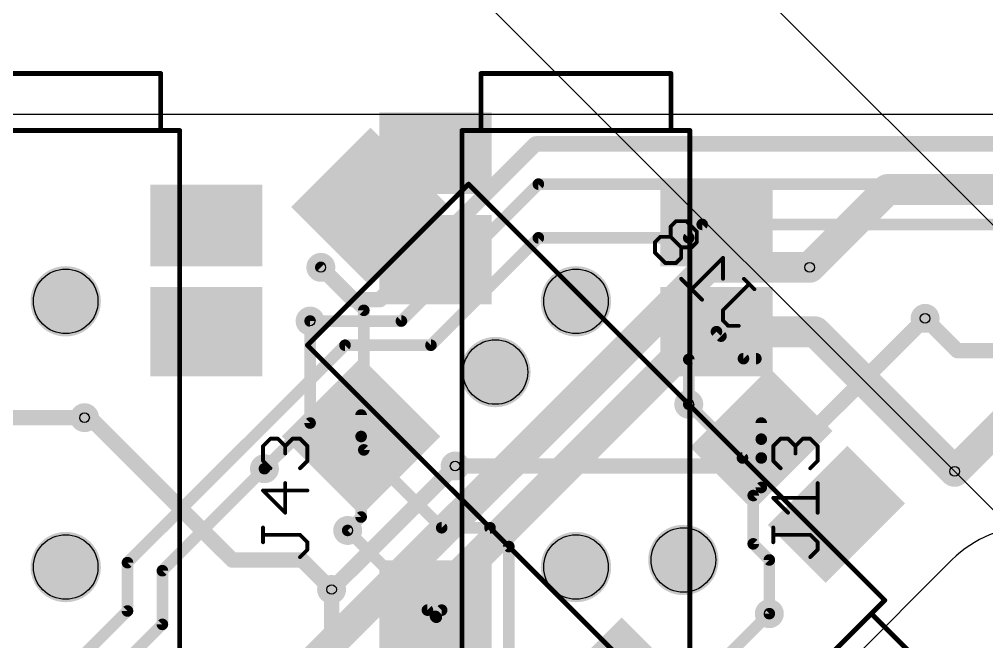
# Model space of a CAD drawing. Extents: x -76 to 580, y -41 to 95.
# Drawn here: x 174.85 to 200.32, y 20.48 to 36.87 of the extents above; entities that cross this region are included whole.
import ezdxf

# ---------------------------------------------------------------- set-up
doc = ezdxf.new("R2010")
doc.units = 0
for name, color, linetype in [('1', 22, 'CONTINUOUS'), ('16', 175, 'CONTINUOUS'), ('18', 82, 'CONTINUOUS'), ('20', 7, 'CONTINUOUS'), ('23', 7, 'CONTINUOUS'), ('25', 253, 'CONTINUOUS'), ('26', 253, 'CONTINUOUS'), ('29', 253, 'CONTINUOUS'), ('30', 253, 'CONTINUOUS'), ('31', 253, 'CONTINUOUS'), ('32', 253, 'CONTINUOUS'), ('44', 253, 'CONTINUOUS'), ('51', 53, 'CONTINUOUS'), ('52', 253, 'CONTINUOUS'), ('57', 253, 'CONTINUOUS')]:
    doc.layers.add(name, color=color, linetype=linetype)

# ---------------------------------------------------------------- blocks, each defined once
blk = doc.blocks.new('RECT')
blk.add_solid([(-0.5, -0.5), (0.5, -0.5), (-0.5, 0.5), (0.5, 0.5)])
blk = doc.blocks.new('ROUNDV')
at = {"const_width": 0.5}
blk.add_lwpolyline([(0, -0.25, 1), (0, 0.25, 1), (0, -0.25)], format="xyb", dxfattribs=at)

msp = doc.modelspace()

# ---------------------------------------------------------------- linework, layer by layer
at = {"layer": '1'}
for points, const_width in [([(197.7071, 32.3855), (195.6564, 30.3349)], 0.8128), ([(203.3639, 32.3855), (197.7071, 32.3855)], 0.8128), ([(183.9185, 29.2035), (182.7871, 30.3349)], 0.3048), ([(183.9185, 25.5266), (183.9185, 29.2035)], 0.3048), ([(182.5043, 26.2337), (182.5043, 28.9207)], 0.3048), ([(194.8079, 25.1023), (198.697, 28.9914)], 0.4064), ([(192.4745, 27.911), (193.2046, 28.6411)], 0.3048), ([(193.915, 27.9307), (193.2046, 28.6411)], 0.3048), ([(193.323, 28.5227), (193.2046, 28.6411)], 0.3048), ([(192.4745, 26.7286), (192.4745, 27.911)], 0.3048), ([(194.2422, 27.9307), (193.915, 27.9307)], 0.3048), ([(201.5254, 27.0115), (199.4748, 24.9609)], 0.8128), ([(176.706, 26.3751), (176.5646, 26.3751)], 0.4064), ([(180.4537, 22.6274), (176.706, 26.3751)], 0.4064), ([(181.3022, 25.0316), (182.5043, 26.2337)], 0.3048), ([(185.9691, 23.4759), (183.9185, 25.5266)], 0.3048), ([(186.3226, 25.1023), (194.8079, 25.1023)], 0.4064), ([(185.5938, 21.3056), (183.4942, 23.4052)], 0.3048), ([(187.2419, 23.4759), (185.9691, 23.4759)], 0.3048), ([(187.7369, 22.981), (187.2419, 23.4759)], 0.3048), ([(187.7369, 19.5869), (187.7369, 22.981)], 0.3048), ([(182.2921, 22.6274), (180.4537, 22.6274)], 0.4064), ([(183.0699, 21.8496), (182.2921, 22.6274)], 0.4064), ([(183.0699, 19.7283), (183.0699, 21.8496)], 0.4064), ([(185.9691, 21.3056), (185.5938, 21.3056)], 0.3048), ([(185.8046, 21.1411), (185.9691, 21.3056)], 0.3048), ([(185.8277, 21.1181), (185.8046, 21.1411)], 0.3048), ([(185.8277, 13.8593), (185.8277, 21.1181)], 0.3048), ([(192.4038, 19.0212), (194.5958, 21.2132)], 0.3048)]:
    msp.add_lwpolyline(points, dxfattribs=dict(at, const_width=const_width))
for points, const_width in [([(197.7071, 32.5887, 1), (197.7071, 32.1823)], 0.4064), ([(197.8507, 32.2418, 1), (197.5634, 32.5292)], 0.4064), ([(195.5128, 30.4786, 1), (195.8001, 30.1912)], 0.4064), ([(182.841, 30.3888, 1), (182.7332, 30.281)], 0.1524), ([(183.9947, 29.2035, 1), (183.8423, 29.2035)], 0.1524), ([(183.8646, 29.1496, 1), (183.9724, 29.2574)], 0.1524), ([(182.5805, 28.9207, 1), (182.4281, 28.9207)], 0.1524), ([(198.7688, 28.9195, 1), (198.6252, 29.0632)], 0.2032), ([(193.2585, 28.695, 1), (193.1507, 28.5872)], 0.1524), ([(193.2585, 28.695, 1), (193.1507, 28.5872)], 0.1524), ([(193.2585, 28.5872, 1), (193.1507, 28.695)], 0.1524), ([(193.2691, 28.4689, 1), (193.3769, 28.5766)], 0.1524), ([(192.5507, 27.911, 1), (192.3983, 27.911)], 0.1524), ([(192.4206, 27.9649, 1), (192.5283, 27.8571)], 0.1524), ([(193.915, 28.0069, 1), (193.915, 27.8545)], 0.1524), ([(193.8611, 27.8768, 1), (193.9689, 27.9846)], 0.1524), ([(194.2422, 27.8545, 1), (194.2422, 28.0069)], 0.1524), ([(192.3983, 26.7286, 1), (192.5507, 26.7286)], 0.1524), ([(176.5646, 26.4767, 1), (176.5646, 26.2735)], 0.2032), ([(176.7778, 26.4469, 1), (176.6341, 26.3032)], 0.2032), ([(176.706, 26.2735, 1), (176.706, 26.4767)], 0.2032), ([(182.4281, 26.2337, 1), (182.5805, 26.2337)], 0.1524), ([(182.5581, 26.1798, 1), (182.4504, 26.2875)], 0.1524), ([(183.9724, 25.5804, 1), (183.8646, 25.4727)], 0.1524), ([(183.8423, 25.5266, 1), (183.9947, 25.5266)], 0.1524), ([(186.3226, 25.2039, 1), (186.3226, 25.0007)], 0.2032), ([(194.7361, 25.1741, 1), (194.8798, 25.0304)], 0.2032), ([(194.8079, 25.0007, 1), (194.8079, 25.2039)], 0.2032), ([(199.3311, 25.1046, 1), (199.6185, 24.8172)], 0.4064), ([(181.2483, 25.0855, 1), (181.3561, 24.9777)], 0.1524), ([(183.5481, 23.4591, 1), (183.4403, 23.3514)], 0.1524), ([(185.9691, 23.5521, 1), (185.9691, 23.3997)], 0.1524), ([(185.9152, 23.4221, 1), (186.023, 23.5298)], 0.1524), ([(187.2958, 23.5298, 1), (187.188, 23.4221)], 0.1524), ([(187.2419, 23.3997, 1), (187.2419, 23.5521)], 0.1524), ([(187.8131, 22.981, 1), (187.6607, 22.981)], 0.1524), ([(187.683, 22.9271, 1), (187.7907, 23.0349)], 0.1524), ([(180.4537, 22.729, 1), (180.4537, 22.5258)], 0.2032), ([(180.3818, 22.5556, 1), (180.5255, 22.6993)], 0.2032), ([(182.364, 22.6993, 1), (182.2203, 22.5556)], 0.2032), ([(182.2921, 22.5258, 1), (182.2921, 22.729)], 0.2032), ([(183.1715, 21.8496, 1), (182.9683, 21.8496)], 0.2032), ([(182.9981, 21.7778, 1), (183.1418, 21.9214)], 0.2032), ([(185.5938, 21.3818, 1), (185.5938, 21.2294)], 0.1524), ([(185.54, 21.2517, 1), (185.6477, 21.3595)], 0.1524), ([(186.023, 21.2517, 1), (185.9152, 21.3595)], 0.1524), ([(185.9691, 21.2294, 1), (185.9691, 21.3818)], 0.1524), ([(185.8585, 21.195, 1), (185.7507, 21.0872)], 0.1524), ([(185.7507, 21.195, 1), (185.8585, 21.0872)], 0.1524), ([(185.9039, 21.1181, 1), (185.7515, 21.1181)], 0.1524), ([(185.7738, 21.0642, 1), (185.8815, 21.172)], 0.1524), ([(194.6497, 21.1593, 1), (194.5419, 21.2671)], 0.1524)]:
    msp.add_lwpolyline(points, format="xyb", dxfattribs=dict(at, const_width=const_width))
at = {"layer": '16'}
for points, const_width in [([(188.444, 33.5876), (184.3427, 29.4864)], 0.4064), ([(250.6694, 33.5876), (188.444, 33.5876)], 0.4064), ([(188.5147, 32.5269), (184.9084, 28.9207)], 0.3048), ([(204.071, 32.5269), (188.5147, 32.5269)], 0.3048), ([(192.828, 31.4663), (192.4745, 31.1127)], 0.3048), ([(203.2932, 31.4663), (192.828, 31.4663)], 0.3048), ([(188.5147, 31.1127), (185.6862, 28.2843)], 0.3048), ([(188.5147, 31.1127), (192.4745, 31.1127)], 0.3048), ([(192.9694, 30.3349), (180.0294, 17.3948)], 0.8128), ([(195.6564, 30.3349), (192.9694, 30.3349)], 0.8128), ([(183.6356, 29.4864), (182.7871, 30.3349)], 0.4064), ([(184.3427, 29.4864), (183.6356, 29.4864)], 0.4064), ([(184.9084, 28.9207), (182.5043, 28.9207)], 0.3048), ([(192.828, 28.6378), (185.5448, 21.3546)], 0.8128), ([(195.7979, 28.6378), (192.828, 28.6378)], 0.8128), ([(199.4748, 24.9609), (195.7979, 28.6378)], 0.8128), ([(199.5455, 28.1428), (198.697, 28.9914)], 0.4064), ([(183.4235, 28.2843), (177.6959, 22.5567)], 0.3048), ([(185.6862, 28.2843), (183.4235, 28.2843)], 0.3048), ([(211.1421, 28.1428), (199.5455, 28.1428)], 0.4064), ([(192.4745, 26.7286), (193.8887, 25.3144)], 0.3048), ([(176.5646, 26.3751), (173.029, 26.3751)], 0.4064), ([(183.8478, 25.8801), (183.8478, 26.4458)], 0.3048), ([(194.3837, 25.8094), (194.3837, 26.2337)], 0.3048), ([(183.8478, 23.7588), (183.8478, 25.8801)], 0.3048), ([(194.3837, 25.3144), (194.3837, 25.8094)], 0.3048), ([(183.0699, 21.8496), (186.3226, 25.1023)], 0.4064), ([(193.8887, 25.3144), (194.3837, 25.3144)], 0.3048), ([(194.3837, 24.5366), (194.3837, 25.3144)], 0.3048), ([(178.6152, 22.3446), (181.3022, 25.0316)], 0.3048), ([(194.1715, 24.3245), (194.3837, 24.5366)], 0.3048), ([(194.1715, 23.0517), (194.1715, 24.3245)], 0.3048), ([(183.4942, 23.4052), (183.8478, 23.7588)], 0.3048), ([(194.5958, 22.6274), (194.1715, 23.0517)], 0.3048), ([(177.6959, 22.5567), (177.6959, 21.2839)], 0.3048), ([(194.5958, 21.2132), (194.5958, 22.6274)], 0.3048), ([(178.6152, 20.9304), (178.6152, 22.3446)], 0.3048), ([(185.5448, 21.3546), (185.6155, 8.061)], 0.8128), ([(177.6959, 21.2839), (175.8575, 19.4454)], 0.3048), ([(176.9888, 19.304), (178.6152, 20.9304)], 0.3048)]:
    msp.add_lwpolyline(points, dxfattribs=dict(at, const_width=const_width))
for points, const_width in [([(188.444, 33.6892, 1), (188.444, 33.486)], 0.2032), ([(188.5158, 33.5157, 1), (188.3721, 33.6594)], 0.2032), ([(188.5147, 32.6031, 1), (188.5147, 32.4507)], 0.1524), ([(188.5685, 32.473, 1), (188.4608, 32.5808)], 0.1524), ([(192.828, 31.5425, 1), (192.828, 31.3901)], 0.1524), ([(192.8819, 31.4124, 1), (192.7741, 31.5201)], 0.1524), ([(188.5147, 31.1889, 1), (188.5147, 31.0365)], 0.1524), ([(188.5685, 31.0588, 1), (188.4608, 31.1666)], 0.1524), ([(192.4206, 31.1666, 1), (192.5283, 31.0588)], 0.1524), ([(192.4745, 31.0365, 1), (192.4745, 31.1889)], 0.1524), ([(192.9694, 30.5381, 1), (192.9694, 30.1317)], 0.4064), ([(193.1131, 30.1912, 1), (192.8258, 30.4786)], 0.4064), ([(195.6564, 30.1317, 1), (195.6564, 30.5381)], 0.4064), ([(182.8589, 30.4067, 1), (182.7153, 30.263)], 0.2032), ([(183.6356, 29.588, 1), (183.6356, 29.3848)], 0.2032), ([(183.5638, 29.4145, 1), (183.7075, 29.5582)], 0.2032), ([(184.2709, 29.5582, 1), (184.4146, 29.4145)], 0.2032), ([(184.3427, 29.3848, 1), (184.3427, 29.588)], 0.2032), ([(182.5043, 28.9969, 1), (182.5043, 28.8445)], 0.1524), ([(184.8545, 28.9745, 1), (184.9623, 28.8668)], 0.1524), ([(184.9084, 28.8445, 1), (184.9084, 28.9969)], 0.1524), ([(192.828, 28.841, 1), (192.828, 28.4346)], 0.4064), ([(192.9717, 28.4941, 1), (192.6843, 28.7815)], 0.4064), ([(195.9415, 28.7815, 1), (195.6542, 28.4941)], 0.4064), ([(195.7979, 28.4346, 1), (195.7979, 28.841)], 0.4064), ([(198.7688, 29.0632, 1), (198.6252, 28.9195)], 0.2032), ([(183.4235, 28.3605, 1), (183.4235, 28.2081)], 0.1524), ([(183.4774, 28.2304, 1), (183.3696, 28.3382)], 0.1524), ([(185.6324, 28.3382, 1), (185.7401, 28.2304)], 0.1524), ([(185.6862, 28.2081, 1), (185.6862, 28.3605)], 0.1524), ([(199.5455, 28.2444, 1), (199.5455, 28.0412)], 0.2032), ([(199.4737, 28.071, 1), (199.6174, 28.2147)], 0.2032), ([(192.5283, 26.7825, 1), (192.4206, 26.6748)], 0.1524), ([(176.5646, 26.2735, 1), (176.5646, 26.4767)], 0.2032), ([(183.924, 26.4458, 1), (183.7716, 26.4458)], 0.1524), ([(194.4599, 26.2337, 1), (194.3075, 26.2337)], 0.1524), ([(183.924, 25.8801, 1), (183.7716, 25.8801)], 0.1524), ([(183.7716, 25.8801, 1), (183.924, 25.8801)], 0.1524), ([(194.4599, 25.8094, 1), (194.3075, 25.8094)], 0.1524), ([(194.3075, 25.8094, 1), (194.4599, 25.8094)], 0.1524), ([(186.3945, 25.0304, 1), (186.2508, 25.1741)], 0.2032), ([(193.8887, 25.3906, 1), (193.8887, 25.2382)], 0.1524), ([(193.8348, 25.2605, 1), (193.9426, 25.3683)], 0.1524), ([(194.4599, 25.3144, 1), (194.3075, 25.3144)], 0.1524), ([(194.3075, 25.3144, 1), (194.4599, 25.3144)], 0.1524), ([(194.3837, 25.2382, 1), (194.3837, 25.3906)], 0.1524), ([(199.3311, 24.8172, 1), (199.6185, 25.1046)], 0.4064), ([(181.3561, 24.9777, 1), (181.2483, 25.0855)], 0.1524), ([(194.2477, 24.3245, 1), (194.0953, 24.3245)], 0.1524), ([(194.1176, 24.3784, 1), (194.2254, 24.2706)], 0.1524), ([(194.3075, 24.5366, 1), (194.4599, 24.5366)], 0.1524), ([(194.4375, 24.4827, 1), (194.3298, 24.5905)], 0.1524), ([(183.7716, 23.7588, 1), (183.924, 23.7588)], 0.1524), ([(183.9016, 23.7049, 1), (183.7939, 23.8127)], 0.1524), ([(183.4403, 23.4591, 1), (183.5481, 23.3514)], 0.1524), ([(194.2254, 23.1056, 1), (194.1176, 22.9978)], 0.1524), ([(194.0953, 23.0517, 1), (194.2477, 23.0517)], 0.1524), ([(177.7721, 22.5567, 1), (177.6197, 22.5567)], 0.1524), ([(177.642, 22.6106, 1), (177.7498, 22.5028)], 0.1524), ([(194.672, 22.6274, 1), (194.5196, 22.6274)], 0.1524), ([(194.5419, 22.5735, 1), (194.6497, 22.6813)], 0.1524), ([(178.6914, 22.3446, 1), (178.539, 22.3446)], 0.1524), ([(178.5613, 22.3985, 1), (178.6691, 22.2907)], 0.1524), ([(182.9981, 21.9214, 1), (183.1418, 21.7778)], 0.2032), ([(185.748, 21.3557, 1), (185.3416, 21.3535)], 0.4064), ([(185.4011, 21.4983, 1), (185.6885, 21.2109)], 0.4064), ([(177.7498, 21.23, 1), (177.642, 21.3378)], 0.1524), ([(177.6197, 21.2839, 1), (177.7721, 21.2839)], 0.1524), ([(194.5196, 21.2132, 1), (194.672, 21.2132)], 0.1524), ([(178.539, 20.9304, 1), (178.6914, 20.9304)], 0.1524), ([(178.6691, 20.8765, 1), (178.5613, 20.9842)], 0.1524)]:
    msp.add_lwpolyline(points, format="xyb", dxfattribs=dict(at, const_width=const_width))
at = {"layer": '20'}
for p, q in [((508.6926, 34.3654), (-51.9016, 34.3654)), ((192.333, 15.5563), (199.4041, 22.6274))]:
    msp.add_line(p, q, dxfattribs=at)
for centre in [(176.0696, 29.4411), (189.5046, 29.4411), (187.3833, 27.5772), (192.333, 22.6274), (176.0696, 22.4411), (189.5046, 22.4411)]:
    msp.add_circle(centre, 0.85, dxfattribs=at)
msp.add_arc((201.5254, 20.5061), 3, 45, 135, dxfattribs=at)
at = {"layer": '23'}
for p in [(176.0696, 33.9411), (189.5046, 33.9411)]:
    msp.add_point(p, dxfattribs=at)
at = {"layer": '25', "const_width": 0.1016}
for points in [[(181.2644, 25.6272), (181.4593, 25.8221)], [(181.4593, 25.8221), (181.6542, 25.8221)], [(181.6542, 25.8221), (181.8491, 25.6272)], [(181.8491, 25.6272), (182.044, 25.8221)], [(182.044, 25.8221), (182.2389, 25.8221)], [(182.2389, 25.8221), (182.4338, 25.6272)], [(194.6994, 25.6272), (194.8943, 25.8221)], [(194.8943, 25.8221), (195.0892, 25.8221)], [(195.0892, 25.8221), (195.2841, 25.6272)], [(195.2841, 25.6272), (195.479, 25.8221)], [(195.479, 25.8221), (195.6739, 25.8221)], [(195.6739, 25.8221), (195.8688, 25.6272)], [(181.2644, 25.2374), (181.2644, 25.6272)], [(181.8491, 25.6272), (181.8491, 25.4323)], [(182.4338, 25.6272), (182.4338, 25.2374)], [(194.6994, 25.2374), (194.6994, 25.6272)], [(195.2841, 25.6272), (195.2841, 25.4323)], [(195.8688, 25.6272), (195.8688, 25.2374)], [(181.4593, 25.0425), (181.2644, 25.2374)], [(182.4338, 25.2374), (182.2389, 25.0425)], [(194.8943, 25.0425), (194.6994, 25.2374)], [(195.8688, 25.2374), (195.6739, 25.0425)], [(182.4338, 24.4578), (181.2644, 24.4578)], [(181.2644, 24.4578), (181.8491, 23.8731)], [(181.8491, 23.8731), (181.8491, 24.6527)], [(195.8688, 23.8731), (195.8688, 24.6527)], [(195.0892, 23.8731), (194.6994, 24.2629)], [(194.6994, 24.2629), (195.8688, 24.2629)], [(181.2644, 23.0935), (181.2644, 23.4833)], [(194.6994, 23.0935), (194.6994, 23.4833)], [(182.2389, 23.2884), (181.2644, 23.2884)], [(182.4338, 23.0935), (182.2389, 23.2884)], [(195.6739, 23.2884), (194.6994, 23.2884)], [(195.8688, 23.0935), (195.6739, 23.2884)], [(182.2389, 22.7037), (182.4338, 22.8986)], [(182.4338, 22.8986), (182.4338, 23.0935)], [(195.6739, 22.7037), (195.8688, 22.8986)], [(195.8688, 22.8986), (195.8688, 23.0935)]]:
    msp.add_lwpolyline(points, dxfattribs=at)
at = {"layer": '25', "const_width": 0.0508}
for points in [[(181.4593, 25.8475, 1), (181.4593, 25.7967)], [(181.4773, 25.8042, 1), (181.4413, 25.8401)], [(181.6722, 25.8401, 1), (181.6362, 25.8042)], [(181.6542, 25.7967, 1), (181.6542, 25.8475)], [(182.044, 25.8475, 1), (182.044, 25.7967)], [(182.062, 25.8042, 1), (182.026, 25.8401)], [(182.2569, 25.8401, 1), (182.2209, 25.8042)], [(182.2389, 25.7967, 1), (182.2389, 25.8475)], [(194.8943, 25.8475, 1), (194.8943, 25.7967)], [(194.9123, 25.8042, 1), (194.8764, 25.8401)], [(195.1072, 25.8401, 1), (195.0713, 25.8042)], [(195.0892, 25.7967, 1), (195.0892, 25.8475)], [(195.479, 25.8475, 1), (195.479, 25.7967)], [(195.497, 25.8042, 1), (195.4611, 25.8401)], [(195.6919, 25.8401, 1), (195.656, 25.8042)], [(195.6739, 25.7967, 1), (195.6739, 25.8475)], [(181.2898, 25.6272, 1), (181.239, 25.6272)], [(181.2464, 25.6452, 1), (181.2824, 25.6093)], [(181.8745, 25.6272, 1), (181.8237, 25.6272)], [(181.8311, 25.6452, 1), (181.8671, 25.6093)], [(181.8311, 25.6093, 1), (181.8671, 25.6452)], [(182.4592, 25.6272, 1), (182.4084, 25.6272)], [(182.4158, 25.6093, 1), (182.4517, 25.6452)], [(194.7248, 25.6272, 1), (194.674, 25.6272)], [(194.6815, 25.6452, 1), (194.7174, 25.6093)], [(195.3095, 25.6272, 1), (195.2587, 25.6272)], [(195.2662, 25.6452, 1), (195.3021, 25.6093)], [(195.2662, 25.6093, 1), (195.3021, 25.6452)], [(195.8942, 25.6272, 1), (195.8434, 25.6272)], [(195.8509, 25.6093, 1), (195.8868, 25.6452)], [(181.2824, 25.2554, 1), (181.2464, 25.2195)], [(181.239, 25.2374, 1), (181.2898, 25.2374)], [(181.8237, 25.4323, 1), (181.8745, 25.4323)], [(182.4084, 25.2374, 1), (182.4592, 25.2374)], [(182.4517, 25.2195, 1), (182.4158, 25.2554)], [(194.674, 25.2374, 1), (194.7248, 25.2374)], [(194.7174, 25.2554, 1), (194.6815, 25.2195)], [(195.2587, 25.4323, 1), (195.3095, 25.4323)], [(195.8434, 25.2374, 1), (195.8942, 25.2374)], [(195.8868, 25.2195, 1), (195.8509, 25.2554)], [(181.4413, 25.0246, 1), (181.4773, 25.0605)], [(182.2209, 25.0605, 1), (182.2569, 25.0246)], [(194.8764, 25.0246, 1), (194.9123, 25.0605)], [(195.656, 25.0605, 1), (195.6919, 25.0246)], [(181.2824, 24.4758, 1), (181.2464, 24.4399)], [(181.2644, 24.4832, 1), (181.2644, 24.4324)], [(181.8745, 24.6527, 1), (181.8237, 24.6527)], [(182.4338, 24.4324, 1), (182.4338, 24.4832)], [(195.8942, 24.6527, 1), (195.8434, 24.6527)], [(194.6994, 24.2883, 1), (194.6994, 24.2375)], [(194.7174, 24.2809, 1), (194.6815, 24.245)], [(195.8688, 24.2375, 1), (195.8688, 24.2883)], [(181.8237, 23.8731, 1), (181.8745, 23.8731)], [(181.8311, 23.8552, 1), (181.8671, 23.8911)], [(195.0713, 23.8552, 1), (195.1072, 23.8911)], [(195.8434, 23.8731, 1), (195.8942, 23.8731)], [(181.2898, 23.4833, 1), (181.239, 23.4833)], [(194.7248, 23.4833, 1), (194.674, 23.4833)], [(181.2644, 23.3138, 1), (181.2644, 23.263)], [(182.2569, 23.3064, 1), (182.2209, 23.2705)], [(182.2389, 23.263, 1), (182.2389, 23.3138)], [(194.6994, 23.3138, 1), (194.6994, 23.263)], [(195.6919, 23.3064, 1), (195.656, 23.2705)], [(195.6739, 23.263, 1), (195.6739, 23.3138)], [(181.239, 23.0935, 1), (181.2898, 23.0935)], [(182.4592, 23.0935, 1), (182.4084, 23.0935)], [(182.4084, 22.8986, 1), (182.4592, 22.8986)], [(182.4158, 23.0756, 1), (182.4517, 23.1115)], [(182.4517, 22.8807, 1), (182.4158, 22.9166)], [(194.674, 23.0935, 1), (194.7248, 23.0935)], [(195.8942, 23.0935, 1), (195.8434, 23.0935)], [(195.8434, 22.8986, 1), (195.8942, 22.8986)], [(195.8509, 23.0756, 1), (195.8868, 23.1115)], [(195.8868, 22.8807, 1), (195.8509, 22.9166)], [(182.2209, 22.7217, 1), (182.2569, 22.6858)], [(195.656, 22.7217, 1), (195.6919, 22.6858)]]:
    msp.add_lwpolyline(points, format="xyb", dxfattribs=at)
at = {"layer": '26', "const_width": 0.1016}
for points in [[(192.1358, 31.5507), (191.998, 31.4129)], [(192.4115, 31.5507), (192.1358, 31.5507)], [(192.6871, 31.2751), (192.4115, 31.5507)], [(191.998, 31.4129), (191.998, 31.1373)], [(191.7224, 31.1373), (191.5846, 30.9995)], [(191.998, 31.1373), (191.7224, 31.1373)], [(192.2737, 30.8617), (191.998, 31.1373)], [(192.6871, 30.9995), (192.6871, 31.2751)], [(191.5846, 30.9995), (191.5846, 30.7238)], [(192.2737, 30.586), (192.2737, 30.8617)], [(192.2737, 30.8617), (192.5493, 30.8617)], [(192.5493, 30.8617), (192.6871, 30.9995)], [(191.5846, 30.7238), (191.8602, 30.4482)], [(192.1358, 30.4482), (192.2737, 30.586)], [(193.3762, 30.586), (192.5493, 29.7591)], [(193.3762, 30.0348), (193.3762, 30.586)], [(191.8602, 30.4482), (192.1358, 30.4482)], [(192.8249, 29.4835), (192.2737, 30.0348)], [(194.2031, 29.7591), (193.9274, 30.0348)], [(193.3762, 29.2079), (194.0652, 29.897)], [(193.3762, 28.9323), (193.3762, 29.2079)], [(193.514, 28.7944), (193.3762, 28.9323)], [(193.7896, 28.7944), (193.514, 28.7944)]]:
    msp.add_lwpolyline(points, dxfattribs=at)
at = {"layer": '26', "const_width": 0.0508}
for points in [[(192.1358, 31.5761, 1), (192.1358, 31.5253)], [(192.1538, 31.5328, 1), (192.1179, 31.5687)], [(192.4294, 31.5687, 1), (192.3935, 31.5328)], [(192.4115, 31.5253, 1), (192.4115, 31.5761)], [(192.0234, 31.4129, 1), (191.9726, 31.4129)], [(191.9801, 31.4309, 1), (192.016, 31.395)], [(191.7224, 31.1627, 1), (191.7224, 31.1119)], [(191.7404, 31.1193, 1), (191.7044, 31.1552)], [(191.9726, 31.1373, 1), (192.0234, 31.1373)], [(192.016, 31.1552, 1), (191.9801, 31.1193)], [(191.998, 31.1119, 1), (191.998, 31.1627)], [(192.7125, 31.2751, 1), (192.6617, 31.2751)], [(192.6691, 31.2571, 1), (192.7051, 31.2931)], [(191.61, 30.9995, 1), (191.5592, 30.9995)], [(191.5666, 31.0174, 1), (191.6025, 30.9815)], [(192.2991, 30.8617, 1), (192.2483, 30.8617)], [(192.2737, 30.8871, 1), (192.2737, 30.8363)], [(192.2557, 30.8437, 1), (192.2916, 30.8796)], [(192.5313, 30.8796, 1), (192.5672, 30.8437)], [(192.5493, 30.8363, 1), (192.5493, 30.8871)], [(192.6617, 30.9995, 1), (192.7125, 30.9995)], [(192.7051, 30.9815, 1), (192.6691, 31.0174)], [(191.6025, 30.7418, 1), (191.5666, 30.7059)], [(191.5592, 30.7238, 1), (191.61, 30.7238)], [(192.2483, 30.586, 1), (192.299, 30.586)], [(192.2916, 30.5681, 1), (192.2557, 30.604)], [(193.4016, 30.586, 1), (193.3508, 30.586)], [(193.3941, 30.5681, 1), (193.3582, 30.604)], [(191.8602, 30.4736, 1), (191.8602, 30.4228)], [(191.8422, 30.4303, 1), (191.8782, 30.4662)], [(192.1179, 30.4662, 1), (192.1538, 30.4303)], [(192.1358, 30.4228, 1), (192.1358, 30.4736)], [(192.2916, 30.0527, 1), (192.2557, 30.0168)], [(193.3508, 30.0348, 1), (193.4016, 30.0348)], [(193.9454, 30.0527, 1), (193.9095, 30.0168)], [(192.5313, 29.7771, 1), (192.5672, 29.7412)], [(194.0832, 29.879, 1), (194.0473, 29.9149)], [(194.1851, 29.7412, 1), (194.221, 29.7771)], [(192.8069, 29.4656, 1), (192.8429, 29.5015)], [(193.4016, 29.2079, 1), (193.3508, 29.2079)], [(193.3582, 29.2258, 1), (193.3941, 29.1899)], [(193.3941, 28.9502, 1), (193.3582, 28.9143)], [(193.3508, 28.9323, 1), (193.4016, 28.9323)], [(193.514, 28.8198, 1), (193.514, 28.769)], [(193.496, 28.7765, 1), (193.5319, 28.8124)], [(193.7896, 28.769, 1), (193.7896, 28.8198)]]:
    msp.add_lwpolyline(points, format="xyb", dxfattribs=at)
at = {"layer": '29', "const_width": 0.9262}
for points in [[(176.0696, 28.978, 1), (176.0696, 29.9042, 1), (176.0696, 28.978)], [(189.5046, 28.978, 1), (189.5046, 29.9042, 1), (189.5046, 28.978)], [(187.3833, 27.1141, 1), (187.3833, 28.0403, 1), (187.3833, 27.1141)], [(192.333, 22.1643, 1), (192.333, 23.0905, 1), (192.333, 22.1643)], [(176.0696, 21.978, 1), (176.0696, 22.9042, 1), (176.0696, 21.978)], [(189.5046, 21.978, 1), (189.5046, 22.9042, 1), (189.5046, 21.978)]]:
    msp.add_lwpolyline(points, format="xyb", dxfattribs=at)
at = {"layer": '30', "const_width": 0.9262}
for points in [[(176.0696, 28.978, 1), (176.0696, 29.9042, 1), (176.0696, 28.978)], [(189.5046, 28.978, 1), (189.5046, 29.9042, 1), (189.5046, 28.978)], [(187.3833, 27.1141, 1), (187.3833, 28.0403, 1), (187.3833, 27.1141)], [(192.333, 22.1643, 1), (192.333, 23.0905, 1), (192.333, 22.1643)], [(176.0696, 21.978, 1), (176.0696, 22.9042, 1), (176.0696, 21.978)], [(189.5046, 21.978, 1), (189.5046, 22.9042, 1), (189.5046, 21.978)]]:
    msp.add_lwpolyline(points, format="xyb", dxfattribs=at)
at = {"layer": '44'}
for centre in [(182.7871, 30.3349), (195.6564, 30.3349), (182.5043, 28.9207), (198.697, 28.9914), (192.4745, 26.7286), (176.5646, 26.3751), (186.3226, 25.1023), (181.3022, 25.0316), (199.4748, 24.9609), (183.4942, 23.4052), (183.0699, 21.8496), (194.5958, 21.2132)]:
    msp.add_circle(centre, 0.127, dxfattribs=at)
at = {"layer": '51', "const_width": 0.127}
for points in [[(178.5696, 35.4411), (173.5696, 35.4411)], [(178.5696, 35.4411), (178.5696, 33.9411)], [(192.0046, 35.4411), (187.0046, 35.4411)], [(187.0046, 35.4411), (187.0046, 33.9411)], [(192.0046, 35.4411), (192.0046, 33.9411)], [(178.5696, 33.9411), (173.5696, 33.9411)], [(179.0696, 33.9411), (178.5696, 33.9411)], [(179.0696, 33.9411), (179.0696, 18.4411)], [(187.0046, 33.9411), (186.5046, 33.9411)], [(186.5046, 18.4411), (186.5046, 33.9411)], [(192.0046, 33.9411), (187.0046, 33.9411)], [(192.5046, 33.9411), (192.0046, 33.9411)], [(192.5046, 33.9411), (192.5046, 18.4411)]]:
    msp.add_lwpolyline(points, dxfattribs=at)
at = {"layer": '51', "const_width": 0.0635}
for points in [[(178.6013, 35.4411, 1), (178.5378, 35.4411)], [(178.5696, 35.4094, 1), (178.5696, 35.4729)], [(187.0046, 35.4729, 1), (187.0046, 35.4094)], [(187.0364, 35.4411, 1), (186.9729, 35.4411)], [(192.0364, 35.4411, 1), (191.9729, 35.4411)], [(192.0046, 35.4094, 1), (192.0046, 35.4729)], [(178.5696, 33.9729, 1), (178.5696, 33.9094)], [(178.5378, 33.9411, 1), (178.6013, 33.9411)], [(178.5696, 33.9094, 1), (178.5696, 33.9729)], [(179.1013, 33.9411, 1), (179.0378, 33.9411)], [(179.0696, 33.9094, 1), (179.0696, 33.9729)], [(186.5046, 33.9729, 1), (186.5046, 33.9094)], [(186.5364, 33.9411, 1), (186.4729, 33.9411)], [(187.0046, 33.9729, 1), (187.0046, 33.9094)], [(186.9729, 33.9411, 1), (187.0364, 33.9411)], [(187.0046, 33.9094, 1), (187.0046, 33.9729)], [(192.0046, 33.9729, 1), (192.0046, 33.9094)], [(191.9729, 33.9411, 1), (192.0364, 33.9411)], [(192.0046, 33.9094, 1), (192.0046, 33.9729)], [(192.5364, 33.9411, 1), (192.4729, 33.9411)], [(192.5046, 33.9094, 1), (192.5046, 33.9729)]]:
    msp.add_lwpolyline(points, format="xyb", dxfattribs=at)
at = {"layer": '52', "const_width": 0.127}
for points in [[(186.6762, 32.5269), (182.4335, 28.2843)], [(197.6363, 21.5668), (186.6762, 32.5269)], [(182.4335, 28.2843), (193.3937, 17.3241)], [(197.6363, 21.5668), (197.2828, 21.2132)], [(197.2828, 21.2132), (193.7473, 17.6777)], [(198.3435, 20.1525), (197.2828, 21.2132)]]:
    msp.add_lwpolyline(points, dxfattribs=at)
at = {"layer": '52', "const_width": 0.0635}
for points in [[(186.6986, 32.5494, 1), (186.6537, 32.5045)], [(186.6986, 32.5045, 1), (186.6537, 32.5494)], [(182.456, 28.3067, 1), (182.4111, 28.2618)], [(182.4111, 28.3067, 1), (182.456, 28.2618)], [(197.6588, 21.5443, 1), (197.6139, 21.5892)], [(197.6139, 21.5443, 1), (197.6588, 21.5892)], [(197.3052, 21.2357, 1), (197.2603, 21.1907)], [(197.2603, 21.2357, 1), (197.3052, 21.1907)], [(197.3052, 21.1907, 1), (197.2603, 21.2357)]]:
    msp.add_lwpolyline(points, format="xyb", dxfattribs=at)
at = {"layer": '57'}
for p, q in [((183.618, 48.3131), (251.0052, -19.0742)), ((215.4378, 8.9979), (177.9788, 46.4569))]:
    msp.add_line(p, q, dxfattribs=at)

# ---------------------------------------------------------------- block references
at = {"layer": '1', "xscale": 2.8}
for p, yscale in [((185.8046, 33.3411), 2), ((179.7696, 31.4411), 2), ((193.2046, 31.4411), 2), ((185.8046, 21.1411), 2.8)]:
    msp.add_blockref('RECT', p, dxfattribs=dict(at, yscale=yscale))
at = {"layer": '1', "xscale": 2.2, "yscale": 2.8, "rotation": 90}
for p in [(185.8046, 30.5411), (179.7696, 28.6411), (193.2046, 28.6411)]:
    msp.add_blockref('RECT', p, dxfattribs=at)
at = {"layer": '16'}
for p, xscale, yscale, rotation in [((184.0953, 31.9259), 2.8, 2.8, 315), ((183.8478, 25.8801), 2.8, 2.8, 45), ((194.3837, 25.8094), 2.2, 2.8, 315), ((196.3636, 23.8295), 2.8, 2, 45), ((190.4946, 19.2333), 2.2, 2.8, 315)]:
    msp.add_blockref('RECT', p, dxfattribs=dict(at, xscale=xscale, yscale=yscale, rotation=rotation))
at = {"layer": '18', "xscale": 0.6096, "yscale": 0.6096}
for p in [(182.7871, 30.3349), (182.7871, 30.3349), (195.6564, 30.3349), (195.6564, 30.3349), (198.697, 28.9914), (198.697, 28.9914), (182.5043, 28.9207), (182.5043, 28.9207), (192.4745, 26.7286), (192.4745, 26.7286), (176.5646, 26.3751), (176.5646, 26.3751), (181.3022, 25.0316), (181.3022, 25.0316), (186.3226, 25.1023), (186.3226, 25.1023), (199.4748, 24.9609), (199.4748, 24.9609), (183.4942, 23.4052), (183.4942, 23.4052), (183.0699, 21.8496), (183.0699, 21.8496), (194.5958, 21.2132), (194.5958, 21.2132)]:
    msp.add_blockref('ROUNDV', p, dxfattribs=at)
at = {"layer": '29'}
for name, p, xscale, yscale in [('RECT', (185.8046, 33.3411), 2.9524, 2.1524), ('RECT', (179.7696, 31.4411), 2.9524, 2.1524), ('RECT', (193.2046, 31.4411), 2.9524, 2.1524), ('ROUNDV', (182.7871, 30.3349), 0.762, 0.762), ('ROUNDV', (195.6564, 30.3349), 0.762, 0.762), ('ROUNDV', (182.5043, 28.9207), 0.762, 0.762), ('ROUNDV', (198.697, 28.9914), 0.762, 0.762), ('ROUNDV', (192.4745, 26.7286), 0.762, 0.762), ('ROUNDV', (176.5646, 26.3751), 0.762, 0.762), ('ROUNDV', (186.3226, 25.1023), 0.762, 0.762), ('ROUNDV', (181.3022, 25.0316), 0.762, 0.762), ('ROUNDV', (199.4748, 24.9609), 0.762, 0.762), ('ROUNDV', (183.4942, 23.4052), 0.762, 0.762), ('RECT', (185.8046, 21.1411), 2.9524, 2.9524), ('ROUNDV', (183.0699, 21.8496), 0.762, 0.762), ('ROUNDV', (194.5958, 21.2132), 0.762, 0.762)]:
    msp.add_blockref(name, p, dxfattribs=dict(at, xscale=xscale, yscale=yscale))
at = {"layer": '29', "xscale": 2.3524, "yscale": 2.9524, "rotation": 90}
for p in [(185.8046, 30.5411), (179.7696, 28.6411), (193.2046, 28.6411)]:
    msp.add_blockref('RECT', p, dxfattribs=at)
at = {"layer": '30'}
for p, xscale, yscale, rotation in [((184.0953, 31.9259), 2.9524, 2.9524, 315), ((183.8478, 25.8801), 2.9524, 2.9524, 45), ((194.3837, 25.8094), 2.3524, 2.9524, 315), ((196.3636, 23.8295), 2.9524, 2.1524, 45), ((190.4946, 19.2333), 2.3524, 2.9524, 315)]:
    msp.add_blockref('RECT', p, dxfattribs=dict(at, xscale=xscale, yscale=yscale, rotation=rotation))
at = {"layer": '30', "xscale": 0.762, "yscale": 0.762}
for p in [(182.7871, 30.3349), (195.6564, 30.3349), (182.5043, 28.9207), (198.697, 28.9914), (192.4745, 26.7286), (176.5646, 26.3751), (186.3226, 25.1023), (181.3022, 25.0316), (199.4748, 24.9609), (183.4942, 23.4052), (183.0699, 21.8496), (194.5958, 21.2132)]:
    msp.add_blockref('ROUNDV', p, dxfattribs=at)
at = {"layer": '31', "xscale": 2.8}
for p, yscale in [((185.8046, 33.3411), 2), ((179.7696, 31.4411), 2), ((193.2046, 31.4411), 2), ((185.8046, 21.1411), 2.8)]:
    msp.add_blockref('RECT', p, dxfattribs=dict(at, yscale=yscale))
at = {"layer": '31', "xscale": 2.2, "yscale": 2.8, "rotation": 90}
for p in [(185.8046, 30.5411), (179.7696, 28.6411), (193.2046, 28.6411)]:
    msp.add_blockref('RECT', p, dxfattribs=at)
at = {"layer": '32'}
for p, xscale, yscale, rotation in [((184.0953, 31.9259), 2.8, 2.8, 315), ((183.8478, 25.8801), 2.8, 2.8, 45), ((194.3837, 25.8094), 2.2, 2.8, 315), ((196.3636, 23.8295), 2.8, 2, 45), ((190.4946, 19.2333), 2.2, 2.8, 315)]:
    msp.add_blockref('RECT', p, dxfattribs=dict(at, xscale=xscale, yscale=yscale, rotation=rotation))
at = {"layer": '51', "yscale": 1.5, "rotation": 270}
for p, xscale in [((185.7546, 33.3411), 0.8), ((179.8196, 31.4411), 0.8), ((193.2546, 31.4411), 0.8), ((185.7546, 21.1411), 1.5)]:
    msp.add_blockref('RECT', p, dxfattribs=dict(at, xscale=xscale))
for p in [(185.7546, 30.5411), (179.8196, 28.6411), (193.2546, 28.6411)]:
    msp.add_blockref('RECT', p, dxfattribs=at)
at = {"layer": '52', "yscale": 1.5, "rotation": 135}
for p, xscale in [((184.3781, 31.643), 2), ((183.8124, 25.8448), 1.5), ((196.3989, 23.8649), 0.8)]:
    msp.add_blockref('RECT', p, dxfattribs=dict(at, xscale=xscale))
msp.add_blockref('RECT', (194.419, 25.8448), dxfattribs=at)

doc.saveas('drawing.dxf')
